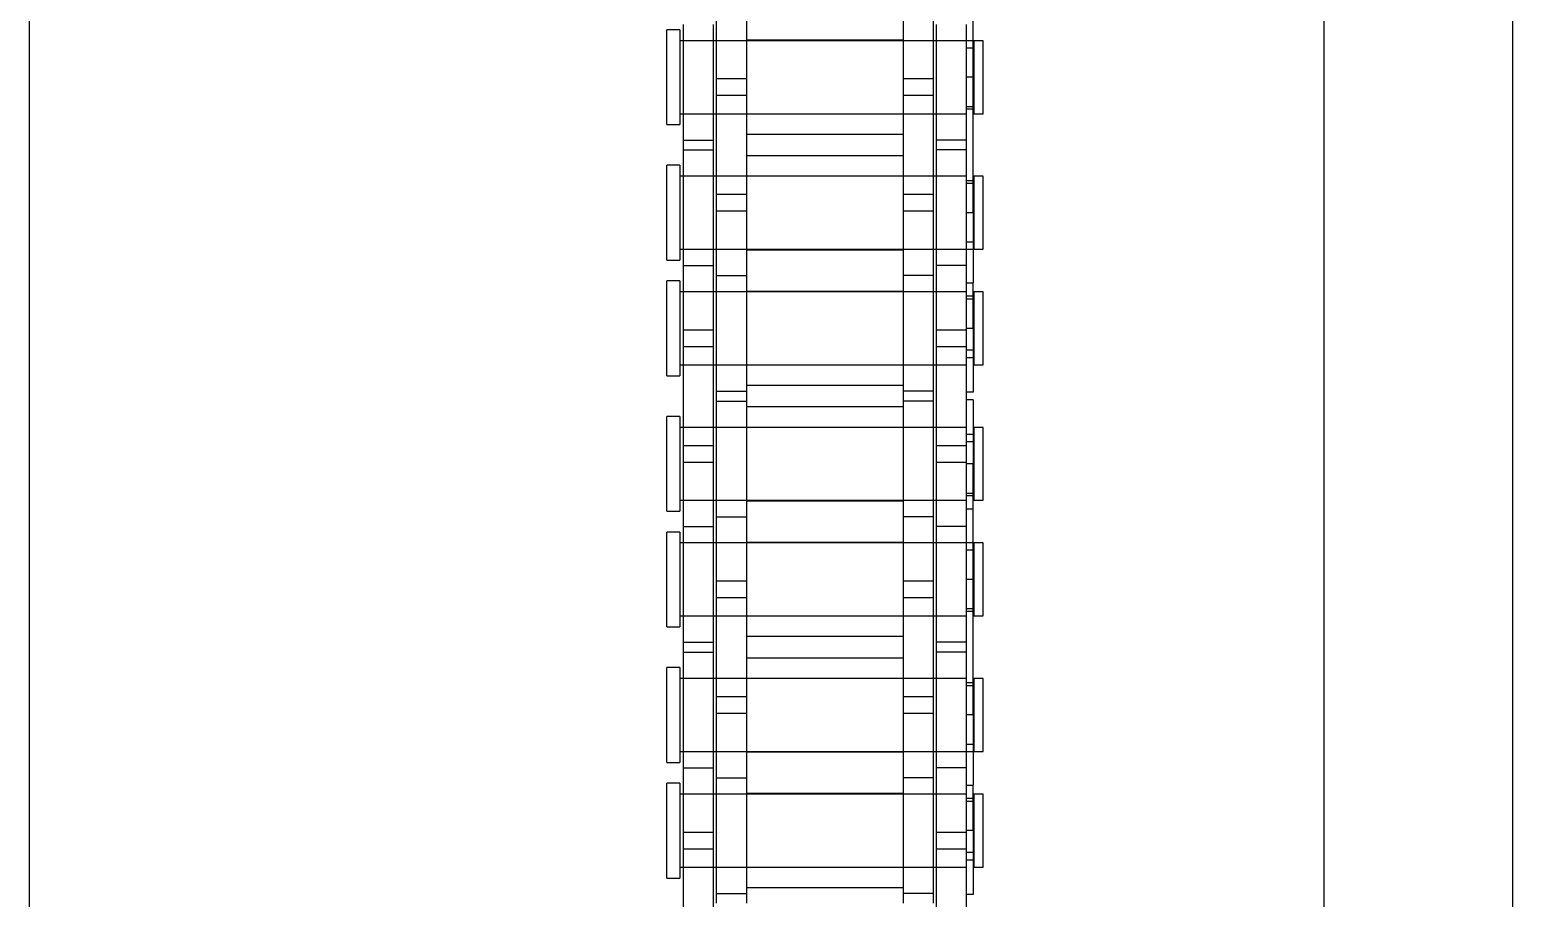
# Model space of a CAD drawing. Header units: metres. Extents: x 0 to 63075, y 0 to 44550.
# Drawn here: x 14109.2 to 14184.2, y 28771.5 to 28815.4 of the extents above; entities that cross this region are included whole.
import ezdxf

# ---------------------------------------------------------------- set-up
doc = ezdxf.new("R2010")
doc.units = ezdxf.units.M
doc.header["$LTSCALE"] = 75
doc.linetypes.add('HIDDEN2', pattern=[4.7625, 3.175, -1.5875])
for name, color, linetype in [('SDM', 7, 'Continuous'), ('SL4', 4, 'Continuous'), ('ST1', 7, 'HIDDEN2')]:
    doc.layers.add(name, color=color, linetype=linetype)

# ---------------------------------------------------------------- blocks, each defined once
blk = doc.blocks.new('A$Cb6dca9d5')
at = {"layer": 'SL4'}
for p, q in [((262.765, 1009.762), (262.765, 2334.737)), ((328.24, 1009.762), (328.24, 2334.737)), ((337.765, 2334.737), (337.765, 1009.762))]:
    blk.add_line(p, q, dxfattribs=at)
at = {"layer": 'ST1'}
for p, q in [((328.24, 1009.762), (328.24, 2334.737)), ((333.003, 2334.737), (333.003, 1009.762)), ((297.515, 2073.156), (297.515, 2082.251)), ((299.035, 2073.156), (299.035, 2082.251)), ((306.965, 2073.156), (306.965, 2082.251)), ((308.485, 2073.156), (308.485, 2082.251)), ((310.489, 2066.376), (310.489, 2079.076)), ((295, 2070.83), (295, 2075.627)), ((295.659, 2075.627), (295, 2075.627)), ((295.659, 2075.627), (295.659, 2070.83)), ((295.843, 2069.551), (295.843, 2075.901)), ((297.363, 2069.551), (297.363, 2075.901)), ((308.637, 2069.551), (308.637, 2075.901)), ((310.157, 2069.551), (310.157, 2075.901)), ((310.157, 2075.073), (295.659, 2075.073)), ((297.363, 2075.073), (295.843, 2075.073)), ((299.035, 2075.073), (297.515, 2075.073)), ((299.035, 2075.116), (306.965, 2075.116)), ((306.965, 2075.073), (299.035, 2075.073)), ((308.485, 2075.073), (306.965, 2075.073)), ((310.489, 2075.073), (308.637, 2075.073)), ((310.526, 2074.704), (310.157, 2074.704)), ((310.526, 2075.073), (310.526, 2071.383)), ((311, 2075.073), (310.526, 2075.073)), ((311, 2071.383), (311, 2075.073)), ((297.515, 2072.296), (297.515, 2073.156)), ((297.515, 2073.156), (299.035, 2073.156)), ((299.035, 2072.296), (299.035, 2073.156)), ((306.965, 2072.296), (306.965, 2073.156)), ((306.965, 2073.156), (308.485, 2073.156)), ((308.485, 2072.296), (308.485, 2073.156)), ((310.489, 2073.228), (310.157, 2073.228)), ((297.515, 2063.201), (297.515, 2072.296)), ((299.035, 2072.296), (297.515, 2072.296)), ((299.035, 2063.201), (299.035, 2072.296)), ((306.965, 2063.201), (306.965, 2072.296)), ((308.485, 2072.296), (306.965, 2072.296)), ((308.485, 2063.201), (308.485, 2072.296)), ((310.157, 2071.752), (310.526, 2071.752)), ((310.489, 2071.609), (310.157, 2071.609)), ((295, 2070.83), (295.659, 2070.83)), ((295.659, 2071.383), (310.157, 2071.383)), ((295.843, 2071.383), (297.363, 2071.383)), ((297.515, 2071.383), (299.035, 2071.383)), ((299.035, 2071.383), (306.965, 2071.383)), ((306.965, 2071.383), (308.485, 2071.383)), ((308.637, 2071.383), (310.157, 2071.383)), ((310.526, 2071.383), (311, 2071.383)), ((295.843, 2070.053), (297.363, 2070.053)), ((306.965, 2070.336), (299.035, 2070.336)), ((310.157, 2070.053), (308.637, 2070.053)), ((295.843, 2069.551), (297.363, 2069.551)), ((295.843, 2060.456), (295.843, 2069.551)), ((297.363, 2060.456), (297.363, 2069.551)), ((299.035, 2069.268), (306.965, 2069.268)), ((310.157, 2069.551), (308.637, 2069.551)), ((308.637, 2060.456), (308.637, 2069.551)), ((310.157, 2060.456), (310.157, 2069.551)), ((295, 2063.978), (295, 2068.775)), ((295.659, 2068.775), (295, 2068.775)), ((295.659, 2068.775), (295.659, 2063.978)), ((310.157, 2068.221), (295.659, 2068.221)), ((297.363, 2068.221), (295.843, 2068.221)), ((299.035, 2068.221), (297.515, 2068.221)), ((306.965, 2068.221), (299.035, 2068.221)), ((308.485, 2068.221), (306.965, 2068.221)), ((310.157, 2068.221), (308.637, 2068.221)), ((310.489, 2067.995), (310.157, 2067.995)), ((310.526, 2067.852), (310.157, 2067.852)), ((310.526, 2068.221), (310.526, 2064.531)), ((311, 2068.221), (310.526, 2068.221)), ((311, 2064.531), (311, 2068.221)), ((297.515, 2067.308), (299.035, 2067.308)), ((306.965, 2067.308), (308.485, 2067.308)), ((299.035, 2066.448), (297.515, 2066.448)), ((308.485, 2066.448), (306.965, 2066.448)), ((310.489, 2066.376), (310.157, 2066.376)), ((310.489, 2066.376), (310.489, 2062.824)), ((310.157, 2064.9), (310.526, 2064.9)), ((295.659, 2064.531), (310.157, 2064.531)), ((295.843, 2064.531), (297.363, 2064.531)), ((297.515, 2064.531), (299.035, 2064.531)), ((299.035, 2064.531), (306.965, 2064.531)), ((306.965, 2064.488), (299.035, 2064.488)), ((306.965, 2064.531), (308.485, 2064.531)), ((308.637, 2064.531), (310.489, 2064.531)), ((310.526, 2064.531), (311, 2064.531)), ((295, 2063.978), (295.659, 2063.978)), ((295.843, 2063.703), (297.363, 2063.703)), ((310.157, 2063.703), (308.637, 2063.703)), ((295, 2058.13), (295, 2062.927)), ((295.659, 2062.927), (295, 2062.927)), ((295.659, 2062.927), (295.659, 2058.13)), ((297.515, 2063.201), (299.035, 2063.201)), ((297.515, 2056.851), (297.515, 2063.201)), ((299.035, 2056.851), (299.035, 2063.201)), ((308.485, 2063.201), (306.965, 2063.201)), ((306.965, 2056.851), (306.965, 2063.201)), ((308.485, 2056.851), (308.485, 2063.201)), ((310.157, 2062.824), (310.489, 2062.824)), ((310.489, 2060.528), (310.489, 2062.824)), ((310.157, 2062.373), (295.659, 2062.373)), ((297.363, 2062.373), (295.843, 2062.373)), ((299.035, 2062.373), (297.515, 2062.373)), ((299.035, 2062.416), (306.965, 2062.416)), ((306.965, 2062.373), (299.035, 2062.373)), ((308.485, 2062.373), (306.965, 2062.373)), ((310.157, 2062.373), (308.637, 2062.373)), ((310.489, 2062.147), (310.157, 2062.147)), ((310.526, 2062.004), (310.157, 2062.004)), ((310.526, 2062.373), (310.526, 2058.683)), ((311, 2062.373), (310.526, 2062.373)), ((311, 2058.683), (311, 2062.373)), ((295.843, 2059.596), (295.843, 2060.456)), ((295.843, 2060.456), (297.363, 2060.456)), ((297.363, 2059.596), (297.363, 2060.456)), ((308.637, 2059.596), (308.637, 2060.456)), ((308.637, 2060.456), (310.157, 2060.456)), ((310.489, 2060.528), (310.157, 2060.528)), ((310.157, 2059.596), (310.157, 2060.456)), ((310.489, 2060.528), (310.489, 2057.297)), ((295.843, 2050.501), (295.843, 2059.596)), ((297.363, 2059.596), (295.843, 2059.596)), ((297.363, 2050.501), (297.363, 2059.596)), ((308.637, 2050.501), (308.637, 2059.596)), ((310.157, 2059.596), (308.637, 2059.596)), ((310.157, 2050.501), (310.157, 2059.596)), ((310.489, 2059.421), (310.157, 2059.421)), ((310.157, 2059.052), (310.526, 2059.052)), ((295, 2058.13), (295.659, 2058.13)), ((295.659, 2058.683), (310.157, 2058.683)), ((295.843, 2058.683), (297.363, 2058.683)), ((297.515, 2058.683), (299.035, 2058.683)), ((299.035, 2058.683), (306.965, 2058.683)), ((306.965, 2058.683), (308.485, 2058.683)), ((308.637, 2058.683), (310.157, 2058.683)), ((310.526, 2058.683), (311, 2058.683)), ((297.515, 2057.353), (299.035, 2057.353)), ((306.965, 2057.636), (299.035, 2057.636)), ((308.485, 2057.353), (306.965, 2057.353)), ((310.489, 2057.297), (310.157, 2057.297)), ((297.515, 2056.851), (299.035, 2056.851)), ((297.515, 2047.756), (297.515, 2056.851)), ((299.035, 2047.756), (299.035, 2056.851)), ((299.035, 2056.568), (306.965, 2056.568)), ((308.485, 2056.851), (306.965, 2056.851)), ((306.965, 2047.756), (306.965, 2056.851)), ((308.485, 2047.756), (308.485, 2056.851)), ((310.489, 2056.907), (310.157, 2056.907)), ((310.489, 2056.907), (310.489, 2053.676)), ((295, 2051.278), (295, 2056.075)), ((295.659, 2056.075), (295, 2056.075)), ((295.659, 2056.075), (295.659, 2051.278)), ((310.157, 2055.521), (295.659, 2055.521)), ((297.363, 2055.521), (295.843, 2055.521)), ((299.035, 2055.521), (297.515, 2055.521)), ((306.965, 2055.521), (299.035, 2055.521)), ((308.485, 2055.521), (306.965, 2055.521)), ((310.157, 2055.521), (308.637, 2055.521)), ((310.526, 2055.152), (310.157, 2055.152)), ((310.526, 2055.521), (310.526, 2051.831)), ((311, 2055.521), (310.526, 2055.521)), ((311, 2051.831), (311, 2055.521)), ((295.843, 2054.608), (297.363, 2054.608)), ((308.637, 2054.608), (310.157, 2054.608)), ((310.489, 2054.783), (310.157, 2054.783)), ((297.363, 2053.748), (295.843, 2053.748)), ((310.157, 2053.748), (308.637, 2053.748)), ((310.489, 2053.676), (310.157, 2053.676)), ((310.489, 2040.976), (310.489, 2053.676)), ((310.157, 2052.2), (310.526, 2052.2)), ((310.489, 2052.057), (310.157, 2052.057)), ((295, 2051.278), (295.659, 2051.278)), ((295.659, 2051.831), (310.157, 2051.831)), ((295.843, 2051.831), (297.363, 2051.831)), ((297.515, 2051.831), (299.035, 2051.831)), ((299.035, 2051.831), (306.965, 2051.831)), ((306.965, 2051.788), (299.035, 2051.788)), ((306.965, 2051.831), (308.485, 2051.831)), ((308.637, 2051.831), (310.157, 2051.831)), ((310.489, 2051.38), (310.157, 2051.38)), ((310.526, 2051.831), (311, 2051.831)), ((295.843, 2050.501), (297.363, 2050.501)), ((295.843, 2044.151), (295.843, 2050.501)), ((297.363, 2044.151), (297.363, 2050.501)), ((297.515, 2051.003), (299.035, 2051.003)), ((308.485, 2051.003), (306.965, 2051.003)), ((310.157, 2050.501), (308.637, 2050.501)), ((308.637, 2044.151), (308.637, 2050.501)), ((310.157, 2044.151), (310.157, 2050.501)), ((295, 2045.43), (295, 2050.227)), ((295.659, 2050.227), (295, 2050.227)), ((295.659, 2050.227), (295.659, 2045.43)), ((310.157, 2049.673), (295.659, 2049.673)), ((297.363, 2049.673), (295.843, 2049.673)), ((299.035, 2049.673), (297.515, 2049.673)), ((299.035, 2049.716), (306.965, 2049.716)), ((306.965, 2049.673), (299.035, 2049.673)), ((308.485, 2049.673), (306.965, 2049.673)), ((310.489, 2049.673), (308.637, 2049.673)), ((310.526, 2049.304), (310.157, 2049.304)), ((310.526, 2049.673), (310.526, 2045.983)), ((311, 2049.673), (310.526, 2049.673)), ((311, 2045.983), (311, 2049.673)), ((297.515, 2046.896), (297.515, 2047.756)), ((297.515, 2047.756), (299.035, 2047.756)), ((299.035, 2046.896), (299.035, 2047.756)), ((306.965, 2046.896), (306.965, 2047.756)), ((306.965, 2047.756), (308.485, 2047.756)), ((308.485, 2046.896), (308.485, 2047.756)), ((310.489, 2047.828), (310.157, 2047.828)), ((297.515, 2037.801), (297.515, 2046.896)), ((299.035, 2046.896), (297.515, 2046.896)), ((299.035, 2037.801), (299.035, 2046.896)), ((306.965, 2037.801), (306.965, 2046.896)), ((308.485, 2046.896), (306.965, 2046.896)), ((308.485, 2037.801), (308.485, 2046.896)), ((310.157, 2046.352), (310.526, 2046.352)), ((310.489, 2046.209), (310.157, 2046.209)), ((295, 2045.43), (295.659, 2045.43)), ((295.659, 2045.983), (310.157, 2045.983)), ((295.843, 2045.983), (297.363, 2045.983)), ((297.515, 2045.983), (299.035, 2045.983)), ((299.035, 2045.983), (306.965, 2045.983)), ((306.965, 2045.983), (308.485, 2045.983)), ((308.637, 2045.983), (310.157, 2045.983)), ((310.526, 2045.983), (311, 2045.983)), ((295.843, 2044.653), (297.363, 2044.653)), ((306.965, 2044.936), (299.035, 2044.936)), ((310.157, 2044.653), (308.637, 2044.653)), ((295.843, 2044.151), (297.363, 2044.151)), ((295.843, 2035.056), (295.843, 2044.151)), ((297.363, 2035.056), (297.363, 2044.151)), ((299.035, 2043.868), (306.965, 2043.868)), ((310.157, 2044.151), (308.637, 2044.151)), ((308.637, 2035.056), (308.637, 2044.151)), ((310.157, 2035.056), (310.157, 2044.151)), ((295, 2038.578), (295, 2043.375)), ((295.659, 2043.375), (295, 2043.375)), ((295.659, 2043.375), (295.659, 2038.578)), ((310.157, 2042.821), (295.659, 2042.821)), ((297.363, 2042.821), (295.843, 2042.821)), ((299.035, 2042.821), (297.515, 2042.821)), ((306.965, 2042.821), (299.035, 2042.821)), ((308.485, 2042.821), (306.965, 2042.821)), ((310.157, 2042.821), (308.637, 2042.821)), ((310.489, 2042.595), (310.157, 2042.595)), ((310.526, 2042.452), (310.157, 2042.452)), ((310.526, 2042.821), (310.526, 2039.131)), ((311, 2042.821), (310.526, 2042.821)), ((311, 2039.131), (311, 2042.821)), ((297.515, 2041.908), (299.035, 2041.908)), ((306.965, 2041.908), (308.485, 2041.908)), ((299.035, 2041.048), (297.515, 2041.048)), ((308.485, 2041.048), (306.965, 2041.048)), ((310.489, 2040.976), (310.157, 2040.976)), ((310.489, 2040.976), (310.489, 2037.424)), ((310.157, 2039.5), (310.526, 2039.5)), ((295, 2038.578), (295.659, 2038.578)), ((295.659, 2039.131), (310.157, 2039.131)), ((295.843, 2039.131), (297.363, 2039.131)), ((297.515, 2039.131), (299.035, 2039.131)), ((299.035, 2039.131), (306.965, 2039.131)), ((306.965, 2039.088), (299.035, 2039.088)), ((306.965, 2039.131), (308.485, 2039.131)), ((308.637, 2039.131), (310.489, 2039.131)), ((310.526, 2039.131), (311, 2039.131)), ((295.843, 2038.303), (297.363, 2038.303)), ((297.515, 2037.801), (299.035, 2037.801)), ((297.515, 2031.451), (297.515, 2037.801)), ((299.035, 2031.451), (299.035, 2037.801)), ((308.485, 2037.801), (306.965, 2037.801)), ((306.965, 2031.451), (306.965, 2037.801)), ((308.485, 2031.451), (308.485, 2037.801)), ((310.157, 2038.303), (308.637, 2038.303)), ((295, 2032.73), (295, 2037.527)), ((295.659, 2037.527), (295, 2037.527)), ((295.659, 2037.527), (295.659, 2032.73)), ((299.035, 2037.016), (306.965, 2037.016)), ((310.157, 2037.424), (310.489, 2037.424)), ((310.489, 2035.128), (310.489, 2037.424)), ((310.157, 2036.973), (295.659, 2036.973)), ((297.363, 2036.973), (295.843, 2036.973)), ((299.035, 2036.973), (297.515, 2036.973)), ((306.965, 2036.973), (299.035, 2036.973)), ((308.485, 2036.973), (306.965, 2036.973)), ((310.157, 2036.973), (308.637, 2036.973)), ((310.489, 2036.747), (310.157, 2036.747)), ((310.526, 2036.604), (310.157, 2036.604)), ((310.526, 2036.973), (310.526, 2033.283)), ((311, 2036.973), (310.526, 2036.973)), ((311, 2033.283), (311, 2036.973)), ((295.843, 2034.196), (295.843, 2035.056)), ((295.843, 2035.056), (297.363, 2035.056)), ((297.363, 2034.196), (297.363, 2035.056)), ((308.637, 2034.196), (308.637, 2035.056)), ((308.637, 2035.056), (310.157, 2035.056)), ((310.489, 2035.128), (310.157, 2035.128)), ((310.157, 2034.196), (310.157, 2035.056)), ((310.489, 2035.128), (310.489, 2031.897)), ((295.843, 2025.101), (295.843, 2034.196)), ((297.363, 2034.196), (295.843, 2034.196)), ((297.363, 2025.101), (297.363, 2034.196)), ((308.637, 2025.101), (308.637, 2034.196)), ((310.157, 2034.196), (308.637, 2034.196)), ((310.157, 2025.101), (310.157, 2034.196)), ((310.489, 2034.021), (310.157, 2034.021)), ((295.659, 2033.283), (310.157, 2033.283)), ((295.843, 2033.283), (297.363, 2033.283)), ((297.515, 2033.283), (299.035, 2033.283)), ((299.035, 2033.283), (306.965, 2033.283)), ((306.965, 2033.283), (308.485, 2033.283)), ((308.637, 2033.283), (310.157, 2033.283)), ((310.157, 2033.652), (310.526, 2033.652)), ((310.526, 2033.283), (311, 2033.283)), ((295, 2032.73), (295.659, 2032.73)), ((297.515, 2031.953), (299.035, 2031.953)), ((306.965, 2032.236), (299.035, 2032.236)), ((308.485, 2031.953), (306.965, 2031.953)), ((310.489, 2031.897), (310.157, 2031.897))]:
    blk.add_line(p, q, dxfattribs=at)

msp = doc.modelspace()

# ---------------------------------------------------------------- block references
at = {"layer": 'SDM'}
msp.add_blockref('A$Cb6dca9d5', (13846.469, 26739.769), dxfattribs=at)

doc.saveas('drawing.dxf')
